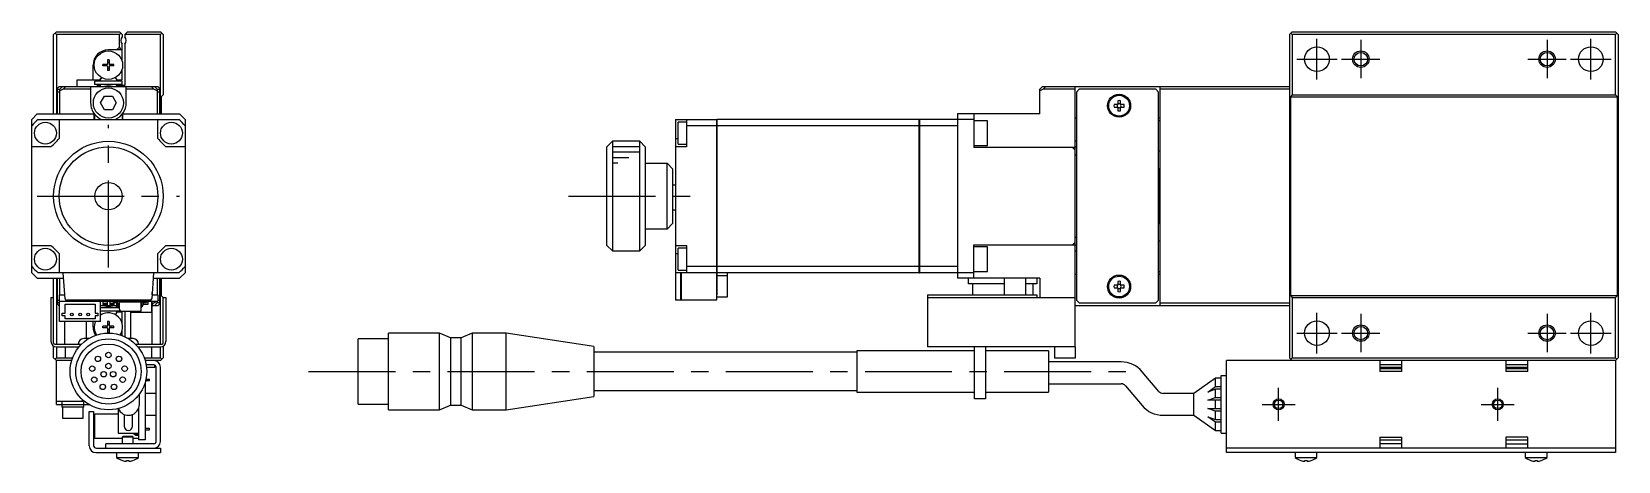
# Model space of a CAD drawing. Extents: x -1 to 608, y -8 to 204.
# Drawn here: x 318 to 607.6, y 68 to 146.4 of the extents above; entities that cross this region are included whole.
import ezdxf

# ---------------------------------------------------------------- set-up
doc = ezdxf.new("R2010")
doc.units = 0
doc.header["$LTSCALE"] = 0.5
doc.linetypes.add('CENTER', pattern=[50.8, 31.75, -6.35, 6.35, -6.35])
for name, color, linetype in [('MSM_CENTER', 1, 'CENTER'), ('MSM_CONTINUOUS', 7, 'CONTINUOUS'), ('MSM_NARROW', 5, 'CONTINUOUS')]:
    doc.layers.add(name, color=color, linetype=linetype)

msp = doc.modelspace()

# ---------------------------------------------------------------- linework, layer by layer
at = {"layer": 'MSM_CENTER'}
for p, q in [((552.619622, 137.687476), (552.619622, 145.087476)), ((560.619622, 144.887476), (560.619622, 137.887476)), ((594.619622, 144.887476), (594.619622, 137.887476)), ((602.619622, 137.687476), (602.619622, 145.087476)), ((548.919622, 141.387476), (556.319622, 141.387476)), ((557.119622, 141.387476), (564.119622, 141.387476)), ((591.119622, 141.387476), (598.119622, 141.387476)), ((598.919622, 141.387476), (606.319622, 141.387476)), ((332.000006, 103.387476), (332.000006, 129.387476)), ((319.000006, 116.387476), (345.000006, 116.387476)), ((416.000006, 116.387476), (441.000006, 116.387476)), ((552.619622, 87.687476), (552.619622, 95.087476)), ((560.619622, 94.887476), (560.619622, 87.887476)), ((594.619622, 94.887476), (594.619622, 87.887476)), ((602.619622, 87.687476), (602.619622, 95.087476)), ((548.919622, 91.387476), (556.319622, 91.387476)), ((557.119622, 91.387476), (564.119622, 91.387476)), ((591.119622, 91.387476), (598.119622, 91.387476)), ((598.919622, 91.387476), (606.319622, 91.387476)), ((368.515799, 84.387476), (517.874584, 84.387476)), ((545.619622, 75.387476), (545.619622, 81.387476)), ((585.619622, 75.387476), (585.619622, 81.387476)), ((542.619622, 78.387476), (548.619622, 78.387476)), ((582.619622, 78.387476), (588.619622, 78.387476))]:
    msp.add_line(p, q, dxfattribs=at)
at = {"layer": 'MSM_CONTINUOUS'}
for p, q in [((322.000005, 145.887476), (322.500005, 146.387476)), ((322.000005, 131.387476), (322.000005, 145.887476)), ((322.500005, 145.887476), (322.250005, 146.137476)), ((322.500005, 146.387476), (334.000005, 146.387476)), ((334.000005, 145.887476), (322.500005, 145.887476)), ((322.500005, 145.887476), (322.500005, 131.387476)), ((334.000005, 146.387476), (334.500005, 145.887476)), ((334.250005, 146.137476), (334.000005, 145.887476)), ((334.000005, 143.587476), (334.000005, 145.887476)), ((334.500005, 145.887476), (334.500005, 145.448914)), ((335.000005, 145.887476), (335.500005, 146.387476)), ((341.500005, 145.887476), (335.000005, 145.887476)), ((335.000005, 145.887476), (335.000005, 145.448914)), ((335.500005, 146.387476), (341.500005, 146.387476)), ((341.500005, 146.387476), (342.000005, 145.887476)), ((341.750005, 146.137476), (341.500005, 145.887476)), ((341.500005, 131.387476), (341.500005, 145.887476)), ((342.000005, 145.887476), (342.000005, 134.887476)), ((548.119622, 146.387476), (547.619622, 145.887476)), ((547.619622, 145.887476), (547.619622, 86.887476)), ((547.869622, 146.137476), (548.119622, 145.887476)), ((548.119622, 146.387476), (607.119622, 146.387476)), ((548.119622, 145.887476), (548.119622, 134.887476)), ((607.119622, 145.887476), (548.119622, 145.887476)), ((607.619622, 145.887476), (607.119622, 146.387476)), ((607.119622, 145.887476), (607.369622, 146.137476)), ((607.119622, 134.887476), (607.119622, 145.887476)), ((607.619622, 145.887476), (607.619622, 86.887476)), ((334.500005, 143.087476), (332.000005, 143.087476)), ((334.000005, 143.587476), (333.500005, 143.087476)), ((334.353559, 143.087476), (334.000005, 143.587476)), ((334.500005, 141.001619), (334.500005, 144.126038)), ((335.000005, 144.126038), (335.000005, 136.587476)), ((329.200005, 137.587476), (329.200005, 140.287476)), ((331.795005, 140.432476), (331.000005, 140.432476)), ((331.000005, 140.142476), (331.000005, 140.432476)), ((331.795005, 140.142476), (331.000005, 140.142476)), ((331.529999, 140.432476), (331.529999, 140.142476)), ((332.145005, 141.287476), (331.855005, 141.287476)), ((331.855005, 141.287476), (331.855005, 140.492476)), ((332.145005, 140.757482), (331.855005, 140.757482)), ((331.855005, 140.082476), (331.855005, 139.287476)), ((331.855005, 139.817469), (332.145005, 139.817469)), ((332.145005, 139.287476), (331.855005, 139.287476)), ((332.145005, 141.287476), (332.145005, 140.492476)), ((332.145005, 140.082476), (332.145005, 139.287476)), ((333.000005, 140.432476), (332.205005, 140.432476)), ((333.000005, 140.142476), (332.205005, 140.142476)), ((332.470012, 140.432476), (332.470012, 140.142476)), ((333.000005, 140.142476), (333.000005, 140.432476)), ((334.500005, 137.587476), (334.500005, 139.573333)), ((323.000005, 136.387476), (322.500005, 135.887476)), ((323.000005, 136.387476), (341.000005, 136.387476)), ((323.100004, 135.887476), (323.600004, 136.387476)), ((323.500005, 136.287477), (323.500005, 136.387476)), ((324.212377, 136.387476), (323.712377, 135.887476)), ((326.300005, 136.387476), (326.300005, 137.587476)), ((326.300005, 137.587476), (330.449934, 137.587476)), ((328.750005, 136.387476), (328.750005, 133.387476)), ((334.500005, 137.387476), (329.500005, 137.387476)), ((329.500005, 136.787476), (329.500005, 137.387476)), ((334.500005, 136.787476), (329.500005, 136.787476)), ((329.800005, 136.387476), (330.000005, 136.587476)), ((330.000005, 136.587476), (330.000005, 136.387476)), ((330.449934, 136.587476), (330.000005, 136.587476)), ((330.449934, 137.587476), (330.620946, 137.883676)), ((330.449934, 136.587476), (330.565404, 136.387476)), ((333.379065, 137.883676), (333.550076, 137.587476)), ((333.434606, 136.387476), (333.550076, 136.587476)), ((333.550076, 137.587476), (334.500005, 137.587476)), ((335.000005, 136.587476), (333.550076, 136.587476)), ((334.500005, 136.787476), (334.500005, 137.387476)), ((334.775005, 136.587476), (334.775005, 136.387476)), ((335.250005, 133.387476), (335.250005, 136.387476)), ((340.287634, 135.887476), (339.787634, 136.387476)), ((340.400006, 136.387476), (340.900006, 135.887476)), ((340.500005, 136.287477), (340.500005, 136.387476)), ((341.500005, 135.887476), (341.000005, 136.387476)), ((502.000006, 135.887476), (502.500006, 136.387476)), ((502.500006, 136.387476), (547.619622, 136.387476)), ((503.112379, 136.387476), (502.612379, 135.887476)), ((508.500006, 88.887476), (508.500006, 136.387476)), ((524.000006, 96.387476), (524.000006, 136.387476)), ((322.700005, 135.887476), (323.100004, 135.887476)), ((322.700005, 131.387476), (322.700005, 135.887476)), ((323.100004, 135.387476), (322.700005, 135.387476)), ((323.712377, 135.887476), (323.100004, 135.581289)), ((323.100004, 131.387476), (323.100004, 135.887476)), ((328.750005, 135.887476), (323.712377, 135.887476)), ((330.55663, 133.387476), (331.278318, 134.637476)), ((331.278318, 132.137476), (330.55663, 133.387476)), ((331.278318, 134.637476), (332.721693, 134.637476)), ((332.721693, 134.637476), (333.443381, 133.387476)), ((333.443381, 133.387476), (332.721693, 132.137476)), ((340.287634, 135.887476), (335.250005, 135.887476)), ((340.900006, 135.58129), (340.287634, 135.887476)), ((340.900006, 135.887476), (341.300005, 135.887476)), ((340.900006, 135.887476), (340.900006, 131.387476)), ((341.300005, 135.387476), (340.900006, 135.387476)), ((341.300005, 135.887476), (341.300005, 131.387476)), ((342.000005, 134.887476), (341.650005, 134.537476)), ((341.650005, 134.537476), (341.650005, 131.387476)), ((501.999991, 131.387476), (502.000006, 135.887476)), ((502.612379, 135.887476), (502.000005, 135.58129)), ((508.500006, 135.887476), (502.612379, 135.887476)), ((509.200006, 135.887476), (508.700006, 135.387476)), ((508.700006, 135.387476), (508.700006, 97.387476)), ((523.200006, 135.887476), (509.200006, 135.887476)), ((516.260006, 133.80666), (516.260006, 133.127476)), ((516.740006, 133.127476), (516.740006, 133.80666)), ((523.700006, 135.387476), (523.200006, 135.887476)), ((523.700006, 97.387476), (523.700006, 135.387476)), ((547.619622, 135.887476), (524.000006, 135.887476)), ((548.119622, 134.887476), (547.769622, 134.537476)), ((547.769622, 134.537476), (547.769622, 98.237476)), ((547.769622, 134.537476), (607.469622, 134.537476)), ((548.119622, 134.887476), (607.119622, 134.887476)), ((607.469622, 134.537476), (607.119622, 134.887476)), ((607.469622, 98.237476), (607.469622, 134.537476)), ((319.000006, 131.387476), (318.000006, 130.387476)), ((318.000006, 102.387476), (318.000006, 130.387476)), ((319.000006, 131.387476), (329.400006, 131.387476)), ((319.154774, 130.387476), (344.845239, 130.387476)), ((323.000006, 130.387476), (323.000006, 126.887476)), ((329.400006, 130.387476), (329.400006, 131.387476)), ((329.510528, 130.387476), (329.510528, 131.298216)), ((332.721693, 132.137476), (331.278318, 132.137476)), ((334.489484, 131.298219), (334.489484, 130.387476)), ((334.600006, 131.387476), (345.000006, 131.387476)), ((334.600006, 131.387476), (334.600006, 130.387476)), ((341.000006, 126.887476), (341.000006, 130.387476)), ((346.000006, 130.387476), (345.000006, 131.387476)), ((346.000006, 130.387476), (346.000006, 102.387476)), ((435.500006, 130.387476), (435.500006, 97.387476)), ((435.500006, 130.387476), (443.000006, 130.387476)), ((437.500006, 130.387476), (437.500006, 125.387476)), ((443.000006, 130.387476), (443.000006, 97.387476)), ((443.000006, 130.377476), (443.050006, 130.377476)), ((480.000006, 130.387476), (443.050006, 130.387476)), ((443.050006, 130.387476), (443.050006, 98.387476)), ((480.000006, 102.387476), (480.000006, 130.387476)), ((480.000006, 130.377476), (480.050006, 130.377476)), ((480.050006, 130.387476), (480.050006, 102.387476)), ((490.000006, 130.387476), (480.050006, 130.387476)), ((487.000006, 131.387476), (487.000006, 101.387476)), ((502.000004, 131.387476), (487.000006, 131.387476)), ((490.000006, 131.387476), (490.000006, 125.287476)), ((508.700006, 130.637476), (508.500006, 130.637476)), ((516.260006, 133.127476), (515.580822, 133.127476)), ((515.580822, 132.647476), (516.260006, 132.647476)), ((516.260006, 132.647476), (516.260006, 131.968291)), ((517.419191, 133.127476), (516.740006, 133.127476)), ((516.740006, 131.968291), (516.740006, 132.647476)), ((516.740006, 132.647476), (517.419191, 132.647476)), ((524.000006, 130.637476), (523.700006, 130.637476)), ((436.000006, 125.887476), (436.000006, 129.887476)), ((437.500006, 129.887476), (436.000006, 129.887476)), ((443.000006, 129.232708), (437.500006, 129.232708)), ((443.000006, 129.228815), (443.050006, 129.228815)), ((480.000006, 129.232708), (443.050006, 129.232708)), ((480.000006, 129.228815), (480.050006, 129.228815)), ((487.000006, 129.232708), (480.050006, 129.232708)), ((492.500006, 130.137476), (490.000006, 130.137476)), ((492.500006, 125.637476), (492.500006, 130.137476)), ((524.000006, 130.137476), (523.700006, 130.137476)), ((321.500006, 125.387476), (318.000006, 125.387476)), ((346.000006, 125.387476), (342.500006, 125.387476)), ((424.000006, 126.387476), (423.000006, 125.387476)), ((423.000006, 107.387476), (423.000006, 125.387476)), ((424.000006, 126.387476), (424.000006, 106.387476)), ((429.000006, 126.387476), (424.000006, 126.387476)), ((429.000006, 106.387476), (429.000006, 126.387476)), ((430.000006, 125.387476), (429.000006, 126.387476)), ((430.000006, 125.387476), (430.000006, 107.387476)), ((435.500006, 126.887476), (436.000006, 126.887476)), ((437.500006, 125.387476), (435.500006, 125.387476)), ((436.000006, 125.887476), (437.500006, 125.887476)), ((490.000006, 125.637476), (492.500006, 125.637476)), ((508.500006, 125.287476), (490.000006, 125.287476)), ((508.000006, 125.287476), (508.500006, 124.787476)), ((508.700006, 126.387476), (508.500006, 126.387476)), ((508.700006, 125.387476), (508.500006, 125.387476)), ((523.700006, 124.637476), (524.000006, 124.637476)), ((430.000006, 122.387476), (434.000006, 122.387476)), ((435.000006, 121.387476), (434.000006, 122.387476)), ((434.000006, 110.387476), (434.000006, 122.387476)), ((508.700006, 123.887476), (508.500006, 123.887476)), ((435.000006, 121.387476), (435.000006, 111.387476)), ((523.800006, 121.387476), (523.700006, 121.387476)), ((523.800006, 111.387476), (523.800006, 121.387476)), ((524.000006, 121.187476), (523.800006, 121.387476)), ((435.500006, 118.387476), (435.000006, 118.387476)), ((435.000006, 113.887476), (435.500006, 113.887476)), ((434.000006, 110.387476), (430.000006, 110.387476)), ((434.000006, 110.387476), (435.000006, 111.387476)), ((523.700006, 111.387476), (523.800006, 111.387476)), ((523.800006, 111.387476), (524.000006, 111.587476)), ((318.000006, 107.387476), (321.500006, 107.387476)), ((342.500006, 107.387476), (346.000006, 107.387476)), ((423.000006, 107.387476), (424.000006, 106.387476)), ((429.000006, 106.387476), (430.000006, 107.387476)), ((435.500006, 107.387476), (437.500006, 107.387476)), ((437.500006, 107.387476), (437.500006, 102.387476)), ((490.000006, 107.487476), (508.500006, 107.487476)), ((490.000006, 101.387476), (490.000006, 107.487476)), ((508.500006, 107.987476), (508.000006, 107.487476)), ((508.500006, 108.887476), (508.700006, 108.887476)), ((508.700006, 107.387476), (508.500006, 107.387476)), ((524.000006, 108.137476), (523.700006, 108.137476)), ((323.000006, 105.887476), (323.000006, 102.387476)), ((341.000006, 102.387476), (341.000006, 105.887476)), ((424.000006, 106.387476), (429.000006, 106.387476)), ((435.500006, 105.887476), (436.000006, 105.887476)), ((436.000006, 102.887476), (436.000006, 106.887476)), ((437.500006, 106.887476), (436.000006, 106.887476)), ((492.500006, 107.137476), (490.000006, 107.137476)), ((492.500006, 102.637476), (492.500006, 107.137476)), ((508.500006, 106.387476), (508.700006, 106.387476)), ((318.000006, 102.387476), (319.000006, 101.387476)), ((319.000006, 101.387476), (323.819933, 101.387476)), ((344.845239, 102.387476), (319.154774, 102.387476)), ((322.000006, 89.587476), (322.000006, 101.387476)), ((322.500005, 101.387476), (322.500005, 89.387476)), ((322.700005, 96.887476), (322.700005, 101.387476)), ((323.100004, 98.387476), (323.100004, 101.387476)), ((324.080125, 97.666549), (323.750006, 102.387476)), ((340.250006, 102.387476), (339.919887, 97.666549)), ((340.18008, 101.387476), (345.000006, 101.387476)), ((340.900006, 101.387476), (340.900006, 98.387476)), ((341.300005, 101.387476), (341.300005, 96.887476)), ((341.500005, 89.387476), (341.500005, 101.387476)), ((341.650005, 101.387476), (341.650005, 98.237476)), ((345.000006, 101.387476), (346.000006, 102.387476)), ((443.000006, 102.387476), (435.500006, 102.387476)), ((436.000006, 102.887476), (437.500006, 102.887476)), ((436.500006, 97.387476), (436.500006, 102.387476)), ((436.550006, 102.387476), (436.550006, 97.387476)), ((443.000006, 103.542243), (437.500006, 103.542243)), ((443.000006, 103.546136), (443.050006, 103.546136)), ((443.000006, 102.397476), (443.050006, 102.397476)), ((480.000006, 103.542243), (443.050006, 103.542243)), ((480.000006, 102.387476), (443.050006, 102.387476)), ((443.050006, 101.887476), (445.000006, 101.887476)), ((445.000006, 97.987476), (445.000006, 102.387476)), ((480.000006, 103.546136), (480.050006, 103.546136)), ((480.000006, 102.397476), (480.050006, 102.397476)), ((487.000006, 103.542243), (480.050006, 103.542243)), ((490.000006, 102.387476), (480.050006, 102.387476)), ((502.000004, 101.387476), (487.000006, 101.387476)), ((489.000006, 100.387476), (489.000006, 101.387476)), ((490.000006, 102.637476), (492.500006, 102.637476)), ((495.500006, 101.387476), (495.500006, 98.387476)), ((499.500006, 98.387476), (499.500006, 101.387476)), ((501.500006, 101.387476), (501.500006, 100.387476)), ((502.000004, 101.387476), (502.000004, 97.887476)), ((508.500006, 102.137476), (508.700006, 102.137476)), ((523.700006, 102.637476), (524.000006, 102.637476)), ((523.700006, 102.137476), (524.000006, 102.137476)), ((324.000004, 98.812338), (324.000004, 98.387476)), ((340.000004, 98.387476), (340.000004, 98.812281)), ((495.500006, 100.387476), (489.000006, 100.387476)), ((489.750006, 100.387476), (489.750006, 98.387476)), ((501.500006, 100.387476), (499.500006, 100.387476)), ((500.750006, 100.387476), (500.750006, 98.387476)), ((516.260006, 100.127476), (515.580822, 100.127476)), ((515.580822, 99.647476), (516.260006, 99.647476)), ((516.260006, 100.80666), (516.260006, 100.127476)), ((516.260006, 99.647476), (516.260006, 98.968291)), ((516.740006, 100.127476), (516.740006, 100.80666)), ((517.419191, 100.127476), (516.740006, 100.127476)), ((516.740006, 98.968291), (516.740006, 99.647476)), ((516.740006, 99.647476), (517.419191, 99.647476)), ((321.500006, 97.887476), (321.500006, 89.887476)), ((321.500006, 97.887476), (322.000006, 97.887476)), ((322.500005, 96.887476), (323.000005, 96.387476)), ((322.700005, 97.387476), (323.000004, 97.387476)), ((323.075004, 96.887476), (322.700005, 96.887476)), ((323.000004, 98.387476), (323.000004, 97.187476)), ((323.000004, 98.387476), (324.029714, 98.387476)), ((323.000004, 97.187476), (341.000004, 97.187476)), ((323.000005, 96.387476), (323.075004, 96.387476)), ((323.075004, 93.487476), (323.075004, 97.187476)), ((324.075004, 96.687476), (329.575004, 96.687476)), ((324.075004, 95.037476), (324.075004, 96.687476)), ((339.620618, 97.387476), (324.379395, 97.387476)), ((329.575004, 96.687476), (329.575004, 95.037476)), ((330.575004, 93.487476), (330.575004, 97.187476)), ((333.593673, 96.387476), (330.575004, 96.387476)), ((334.002504, 95.987476), (330.575004, 95.987476)), ((331.000004, 97.187476), (331.000004, 96.387476)), ((331.750004, 96.762476), (331.000004, 96.762476)), ((331.750004, 96.637476), (331.000004, 96.637476)), ((331.750004, 97.187476), (331.750004, 96.387476)), ((332.250004, 97.187476), (332.250004, 96.387476)), ((333.000004, 96.762476), (332.250004, 96.762476)), ((333.000004, 96.637476), (332.250004, 96.637476)), ((332.952504, 96.957476), (332.952504, 97.187476)), ((332.952504, 96.957476), (333.462504, 96.957476)), ((333.000004, 96.957476), (333.000004, 96.387476)), ((333.202504, 96.957476), (333.202504, 97.187476)), ((333.2689, 96.957476), (333.2689, 97.187476)), ((333.550076, 96.187476), (333.434606, 96.387476)), ((333.500004, 97.187476), (333.500004, 97.185338)), ((333.500004, 96.950178), (333.500004, 96.387476)), ((333.562504, 96.762476), (333.500004, 96.762476)), ((333.562504, 96.637476), (333.500004, 96.637476)), ((333.550076, 96.187476), (334.002504, 96.187476)), ((333.562504, 96.857476), (333.562504, 96.527476)), ((333.792504, 96.527476), (333.792504, 96.857476)), ((334.002504, 96.762476), (333.792504, 96.762476)), ((334.002504, 96.637476), (333.792504, 96.637476)), ((333.892504, 96.427476), (334.002504, 96.427476)), ((333.892504, 96.197476), (334.002504, 96.197476)), ((334.002504, 95.728897), (334.002504, 96.987476)), ((334.353215, 95.336765), (334.031794, 95.658186)), ((334.102504, 97.087476), (337.802504, 97.087476)), ((334.687504, 97.187476), (334.687504, 97.087476)), ((335.250007, 97.187476), (335.250007, 97.087476)), ((336.100004, 97.187476), (336.100004, 97.087476)), ((336.222504, 97.187476), (336.222504, 97.087476)), ((337.902504, 96.987476), (337.902504, 95.407476)), ((338.112504, 96.637476), (337.902504, 96.637476)), ((337.902504, 96.427476), (338.012504, 96.427476)), ((337.902504, 96.197476), (338.012504, 96.197476)), ((338.112504, 96.527476), (338.112504, 96.857476)), ((338.222504, 97.187476), (338.222504, 97.103443)), ((338.342504, 96.857476), (338.342504, 96.527476)), ((339.175004, 96.637476), (338.342504, 96.637476)), ((338.442504, 96.957476), (338.952504, 96.957476)), ((338.636109, 97.187476), (338.636109, 96.957476)), ((338.702504, 97.187476), (338.702504, 96.957476)), ((338.952504, 97.187476), (338.952504, 96.957476)), ((339.175004, 97.187476), (339.175004, 96.637476)), ((339.900004, 95.187476), (339.900004, 97.187476)), ((339.900004, 96.887476), (340.287634, 96.887476)), ((339.900004, 96.499846), (340.287634, 96.887476)), ((341.000005, 96.387476), (339.900004, 96.387476)), ((339.970299, 98.387476), (341.000004, 98.387476)), ((340.000006, 89.387476), (340.000006, 96.387476)), ((340.287634, 96.887476), (340.887634, 97.187476)), ((340.900006, 96.887476), (340.400006, 96.387476)), ((340.500005, 96.387476), (340.500005, 96.487475)), ((340.900006, 97.187476), (340.900006, 96.887476)), ((341.300005, 96.887476), (340.900006, 96.887476)), ((341.000004, 98.387476), (341.000004, 97.187476)), ((341.000004, 97.387476), (341.300005, 97.387476)), ((341.000005, 96.387476), (341.500005, 96.887476)), ((341.650005, 98.237476), (342.000005, 97.887476)), ((342.000006, 97.887476), (342.500006, 97.887476)), ((342.000006, 89.587476), (342.000006, 97.887476)), ((342.500006, 97.887476), (342.500006, 89.887476)), ((436.500006, 97.387476), (435.500006, 97.387476)), ((436.500006, 97.437476), (436.550006, 97.437476)), ((443.000006, 97.387476), (436.550006, 97.387476)), ((443.050006, 98.387476), (443.000006, 98.387476)), ((443.000006, 97.987476), (445.000006, 97.987476)), ((481.500006, 98.387476), (501.500006, 98.387476)), ((481.500006, 98.387476), (481.500006, 88.887476)), ((481.500006, 97.887476), (508.500006, 97.887476)), ((501.500006, 98.387476), (501.500006, 97.887476)), ((547.619622, 96.387476), (508.500006, 96.387476)), ((508.700006, 97.387476), (509.200006, 96.887476)), ((509.200006, 96.887476), (523.200006, 96.887476)), ((523.200006, 96.887476), (523.700006, 97.387476)), ((524.000006, 96.887476), (547.619622, 96.887476)), ((547.769622, 98.237476), (548.119622, 97.887476)), ((547.769622, 98.237476), (607.469622, 98.237476)), ((548.119622, 97.887476), (548.119622, 86.887476)), ((548.119622, 97.887476), (607.119622, 97.887476)), ((607.119622, 97.887476), (607.469622, 98.237476)), ((607.119622, 86.887476), (607.119622, 97.887476)), ((330.575004, 93.487476), (323.075004, 93.487476)), ((323.575004, 94.537476), (323.575004, 95.037476)), ((323.575004, 95.037476), (324.075004, 95.037476)), ((324.075004, 94.537476), (323.575004, 94.537476)), ((324.000006, 93.487476), (324.000006, 89.387476)), ((324.075004, 93.987476), (324.075004, 94.537476)), ((329.575004, 93.987476), (324.075004, 93.987476)), ((328.000006, 90.387476), (328.000006, 93.487476)), ((329.200005, 92.487476), (329.200005, 93.487476)), ((329.575004, 95.037476), (330.075004, 95.037476)), ((329.575004, 94.537476), (329.575004, 93.987476)), ((330.075004, 94.537476), (329.575004, 94.537476)), ((330.075004, 95.037476), (330.075004, 94.537476)), ((334.302504, 95.387476), (330.575004, 95.387476)), ((330.620946, 94.891275), (330.575004, 94.970848)), ((332.145005, 93.487476), (331.855005, 93.487476)), ((331.855005, 93.487476), (331.855005, 92.692476)), ((332.145005, 92.957482), (331.855005, 92.957482)), ((332.145005, 93.487476), (332.145005, 92.692476)), ((333.550076, 95.187476), (333.379065, 94.891275)), ((334.500005, 95.187476), (333.550076, 95.187476)), ((337.802504, 95.307476), (334.423926, 95.307476)), ((334.500005, 93.201619), (334.500005, 95.187476)), ((335.000005, 95.307476), (335.000005, 90.712032)), ((336.000006, 95.307476), (336.000006, 90.387476)), ((336.100004, 95.307476), (336.100004, 95.187476)), ((336.100004, 95.187476), (339.900004, 95.187476)), ((328.394455, 90.387476), (327.500006, 90.387476)), ((331.795005, 92.632476), (331.000005, 92.632476)), ((331.000005, 92.342476), (331.000005, 92.632476)), ((331.795005, 92.342476), (331.000005, 92.342476)), ((331.529999, 92.632476), (331.529999, 92.342476)), ((331.855005, 92.282476), (331.855005, 91.487476)), ((331.855005, 92.017469), (332.145005, 92.017469)), ((332.145005, 91.487476), (331.855005, 91.487476)), ((332.145005, 92.282476), (332.145005, 91.487476)), ((333.000005, 92.632476), (332.205005, 92.632476)), ((333.000005, 92.342476), (332.205005, 92.342476)), ((332.470012, 92.632476), (332.470012, 92.342476)), ((333.000005, 92.342476), (333.000005, 92.632476)), ((334.500005, 90.925825), (334.500005, 91.773333)), ((336.500006, 90.387476), (335.605558, 90.387476)), ((383.119622, 90.337476), (377.619622, 90.337476)), ((377.619622, 78.437476), (377.619622, 90.337476)), ((392.419622, 91.387476), (383.119622, 91.387476)), ((383.119622, 77.387476), (383.119622, 91.387476)), ((394.419622, 90.537476), (392.419622, 91.387476)), ((392.419622, 77.387476), (392.419622, 91.387476)), ((396.419622, 90.537476), (394.419622, 90.537476)), ((394.419622, 90.537476), (394.419622, 78.237476)), ((398.419622, 91.387476), (396.419622, 90.537476)), ((396.419622, 78.237476), (396.419622, 90.537476)), ((404.619622, 91.387476), (398.419622, 91.387476)), ((398.419622, 91.387476), (398.419622, 77.387476)), ((420.619622, 88.957476), (404.619622, 91.387476)), ((404.619622, 77.387476), (404.619622, 91.387476)), ((322.000005, 86.887476), (322.000005, 89.021451)), ((322.500005, 86.387476), (322.000005, 86.887476)), ((322.200006, 89.387476), (327.101027, 89.387476)), ((322.250005, 86.637476), (322.500005, 86.887476)), ((322.500005, 88.887476), (322.500005, 86.887476)), ((322.500005, 86.887476), (325.461658, 86.887476)), ((322.500006, 88.887476), (326.638104, 88.887476)), ((324.100006, 88.887476), (324.100006, 86.887476)), ((326.500006, 88.887476), (326.500006, 88.717603)), ((336.898986, 89.387476), (341.800006, 89.387476)), ((337.361909, 88.887476), (341.500006, 88.887476)), ((337.500006, 88.717603), (337.500006, 88.887476)), ((338.538355, 86.887476), (341.500005, 86.887476)), ((339.900006, 86.887476), (339.900006, 88.887476)), ((341.500005, 86.887476), (341.500005, 88.887476)), ((341.500005, 86.887476), (341.750005, 86.637476)), ((342.000005, 86.887476), (341.500005, 86.387476)), ((342.000005, 89.02145), (342.000005, 86.887476)), ((420.619622, 88.957476), (420.619622, 79.817476)), ((468.619622, 87.887476), (420.619622, 87.887476)), ((468.619622, 88.137476), (468.619622, 80.637476)), ((490.119622, 88.137476), (468.619622, 88.137476)), ((508.500006, 88.887476), (481.500006, 88.887476)), ((490.119622, 79.387476), (490.119622, 88.887476)), ((492.119622, 88.887476), (492.119622, 79.387476)), ((503.619622, 88.137476), (492.119622, 88.137476)), ((503.619622, 88.137476), (503.619622, 80.637476)), ((504.719622, 88.887476), (504.719622, 86.887476)), ((504.719622, 86.887476), (508.519622, 86.887476)), ((508.519622, 86.887476), (508.519622, 88.887476)), ((547.619622, 86.887476), (548.119622, 86.387476)), ((548.119622, 86.887476), (547.869622, 86.637476)), ((548.119622, 86.887476), (607.119622, 86.887476)), ((607.369622, 86.637476), (607.119622, 86.887476)), ((607.119622, 86.387476), (607.619622, 86.887476)), ((325.291802, 86.387476), (322.500005, 86.387476)), ((322.500005, 78.387476), (322.500005, 86.387476)), ((341.500005, 86.387476), (338.70821, 86.387476)), ((340.300005, 85.587476), (338.896382, 85.587476)), ((340.500005, 85.087476), (338.964918, 85.087476)), ((340.500005, 85.087476), (340.500005, 85.533886)), ((340.700005, 71.587476), (340.700005, 85.187476)), ((341.500005, 71.587476), (341.500005, 85.187476)), ((516.899792, 86.132809), (503.619622, 86.132809)), ((523.752501, 80.744688), (520.730014, 84.346747)), ((607.119622, 86.387476), (536.119622, 86.387476)), ((536.119622, 69.587476), (536.119622, 86.387476)), ((564.119622, 86.387476), (564.119622, 84.387476)), ((568.119622, 85.587476), (564.119622, 85.587476)), ((568.119622, 85.087476), (564.119622, 85.087476)), ((568.119622, 84.887476), (564.119622, 84.887476)), ((568.119622, 84.387476), (564.119622, 84.387476)), ((568.119622, 84.387476), (568.119622, 86.387476)), ((587.119622, 86.387476), (587.119622, 84.387476)), ((591.119622, 85.587476), (587.119622, 85.587476)), ((591.119622, 85.087476), (587.119622, 85.087476)), ((591.119622, 84.887476), (587.119622, 84.887476)), ((591.119622, 84.387476), (587.119622, 84.387476)), ((591.119622, 84.387476), (591.119622, 86.387476)), ((607.119622, 86.387476), (607.119622, 69.587476)), ((338.700005, 82.360159), (338.700005, 71.887476)), ((338.808778, 82.762476), (339.500005, 82.762476)), ((338.863633, 83.012476), (339.500005, 83.012476)), ((339.500005, 82.762476), (339.500005, 83.012476)), ((503.619622, 82.132809), (516.899792, 82.132809)), ((517.665837, 81.775597), (520.688323, 78.173538)), ((534.119622, 83.137476), (530.119622, 80.387476)), ((532.665077, 80.637476), (534.119622, 81.637476)), ((534.119622, 81.137476), (532.665077, 80.637476)), ((535.119622, 83.137476), (534.119622, 83.137476)), ((534.119622, 81.637476), (534.119622, 83.137476)), ((534.119622, 81.637476), (535.119622, 81.637476)), ((535.119622, 81.137476), (534.119622, 81.137476)), ((534.119622, 79.637476), (534.119622, 81.137476)), ((535.119622, 73.137476), (535.119622, 83.637476)), ((535.119622, 83.637476), (536.119622, 83.637476)), ((327.669879, 78.887476), (322.500005, 78.887476)), ((322.500005, 78.387474), (328.394458, 78.387474)), ((323.500005, 78.887476), (323.500005, 77.887476)), ((327.306576, 79.194046), (327.000005, 78.887476)), ((327.500005, 77.887476), (327.500005, 79.025574)), ((337.650005, 78.387476), (337.650005, 80.254981)), ((340.700005, 80.387476), (338.700005, 80.387476)), ((377.619622, 78.437476), (383.119622, 78.437476)), ((392.419622, 77.387476), (394.419622, 78.237476)), ((394.419622, 78.237476), (396.419622, 78.237476)), ((396.419622, 78.237476), (398.419622, 77.387476)), ((404.619622, 77.387476), (420.619622, 79.817476)), ((420.619622, 80.887476), (468.619622, 80.887476)), ((468.619622, 80.637476), (490.119622, 80.637476)), ((492.119622, 79.387476), (490.119622, 79.387476)), ((492.119622, 80.637476), (503.619622, 80.637476)), ((530.119622, 80.387476), (524.518545, 80.387476)), ((530.119622, 76.387476), (530.119622, 80.387476)), ((532.665077, 79.137476), (534.119622, 79.637476)), ((535.119622, 79.137476), (532.665077, 79.137476)), ((534.119622, 79.637476), (535.119622, 79.637476)), ((534.119622, 77.637476), (534.119622, 79.137476)), ((327.500005, 77.887476), (323.500005, 77.887476)), ((323.600005, 77.887476), (323.600005, 75.887476)), ((323.600005, 75.887476), (327.400005, 75.887476)), ((327.400005, 75.887476), (327.400005, 77.887476)), ((328.500005, 77.087476), (329.300005, 77.087476)), ((328.500005, 70.787476), (328.500005, 77.087476)), ((329.300005, 77.087476), (329.300005, 70.887476)), ((329.500005, 72.137476), (329.500005, 76.637476)), ((329.500005, 76.637476), (333.800005, 76.637476)), ((333.800005, 77.622862), (333.800005, 73.137476)), ((334.900005, 76.533426), (334.900005, 74.387476)), ((336.400005, 74.387476), (336.400005, 76.533426)), ((337.500005, 77.627542), (337.500005, 71.887476)), ((338.700005, 76.387476), (340.700005, 76.387476)), ((383.119622, 77.387476), (392.419622, 77.387476)), ((398.419622, 77.387476), (404.619622, 77.387476)), ((524.518545, 76.387476), (530.119622, 76.387476)), ((530.119622, 76.387476), (534.119622, 73.637476)), ((534.119622, 77.137476), (532.665077, 77.637476)), ((532.665077, 77.637476), (535.119622, 77.637476)), ((532.665077, 76.137476), (534.119622, 75.637476)), ((534.119622, 75.137476), (532.665077, 76.137476)), ((535.119622, 77.137476), (534.119622, 77.137476)), ((534.119622, 75.637476), (534.119622, 77.137476)), ((534.119622, 75.637476), (535.119622, 75.637476)), ((333.800005, 73.137476), (337.500005, 73.137476)), ((334.700005, 72.587476), (334.500005, 72.387476)), ((334.700005, 72.587476), (336.300005, 72.587476)), ((336.500005, 72.387476), (336.300005, 72.587476)), ((336.700005, 72.907476), (336.700005, 73.137476)), ((337.500005, 72.907476), (336.700005, 72.907476)), ((336.950005, 72.682476), (336.950005, 72.907476)), ((337.500005, 72.682476), (336.950005, 72.682476)), ((338.700005, 74.012476), (339.500005, 74.012476)), ((338.700005, 73.762476), (339.500005, 73.762476)), ((339.500005, 73.762476), (339.500005, 74.012476)), ((535.119622, 75.137476), (534.119622, 75.137476)), ((534.119622, 73.637476), (534.119622, 75.137476)), ((534.119622, 73.637476), (535.119622, 73.637476)), ((535.119622, 73.137476), (536.119622, 73.137476)), ((334.500005, 72.137476), (329.500005, 72.137476)), ((329.700005, 69.587476), (341.500005, 69.587476)), ((329.800005, 70.387476), (341.500005, 70.387476)), ((331.500005, 70.387476), (331.500005, 71.187476)), ((340.300005, 71.187476), (331.500005, 71.187476)), ((333.500005, 69.587476), (333.500005, 68.689477)), ((336.500005, 72.387476), (334.500005, 72.387476)), ((334.500005, 72.387476), (334.500005, 71.187495)), ((336.500005, 71.187495), (336.500005, 72.387476)), ((337.500005, 72.137476), (336.500005, 72.137476)), ((338.700005, 71.887476), (337.500005, 71.887476)), ((337.500005, 68.689477), (337.500005, 69.587476)), ((341.500005, 70.387476), (341.500005, 69.587476)), ((607.119622, 70.387476), (536.119622, 70.387476)), ((607.119622, 69.587476), (536.119622, 69.587476)), ((548.619622, 69.587476), (548.619622, 68.689477)), ((552.619622, 68.689477), (552.619622, 69.587476)), ((564.119622, 72.387476), (568.119622, 72.387476)), ((564.119622, 72.387476), (564.119622, 70.387476)), ((564.119622, 71.887476), (568.119622, 71.887476)), ((568.119622, 71.187476), (564.119622, 71.187476)), ((568.119622, 70.387476), (568.119622, 72.387476)), ((591.119622, 72.387476), (587.119622, 72.387476)), ((587.119622, 72.387476), (587.119622, 70.387476)), ((587.119622, 71.887476), (591.119622, 71.887476)), ((587.119622, 71.187476), (591.119622, 71.187476)), ((590.619622, 69.587476), (590.619622, 68.689477)), ((591.119622, 70.387476), (591.119622, 72.387476)), ((594.619622, 68.689477), (594.619622, 69.587476)), ((333.500005, 68.689477), (337.500005, 68.689477)), ((334.550005, 68.131743), (334.571297, 68.131743)), ((335.300005, 68.131743), (335.700005, 68.131743)), ((335.300005, 68), (335.300005, 68.131743)), ((335.700005, 68.131743), (335.700005, 68)), ((336.428714, 68.131743), (336.450005, 68.131743)), ((548.619622, 68.689477), (552.619622, 68.689477)), ((549.669622, 68.131743), (549.690913, 68.131743)), ((550.419622, 68.131743), (550.819622, 68.131743)), ((550.419622, 68), (550.419622, 68.131743)), ((550.819622, 68.131743), (550.819622, 68)), ((551.548331, 68.131743), (551.569622, 68.131743)), ((590.619622, 68.689477), (594.619622, 68.689477)), ((591.669622, 68.131743), (591.690913, 68.131743)), ((592.419622, 68.131743), (592.819622, 68.131743)), ((592.419622, 68), (592.419622, 68.131743)), ((592.819622, 68.131743), (592.819622, 68)), ((593.548331, 68.131743), (593.569622, 68.131743))]:
    msp.add_line(p, q, dxfattribs=at)
for centre, radius in [((332.000005, 140.287476), 2.6), ((552.619622, 141.387476), 2.25), ((560.619622, 141.387476), 1.2295), ((594.619622, 141.387476), 1.2295), ((602.619622, 141.387476), 2.25), ((332.000005, 133.387476), 2.75), ((516.500006, 132.887476), 2.1), ((516.500006, 132.887476), 1.9), ((320.500006, 127.887476), 2), ((343.500006, 127.887476), 2), ((332.000006, 116.387476), 10), ((332.000006, 116.387476), 9), ((332.000006, 116.387476), 2.5), ((320.500006, 104.887476), 2), ((343.500006, 104.887476), 2), ((516.500006, 99.887476), 2.1), ((516.500006, 99.887476), 1.9), ((325.325004, 94.787476), 0.25), ((326.825004, 94.787476), 0.25), ((328.325004, 94.787476), 0.25), ((552.619622, 91.387476), 2.25), ((602.619622, 91.387476), 2.25), ((332.000006, 84.387476), 7), ((332.000006, 84.387476), 5.95), ((560.619622, 91.387476), 1.2295), ((594.619622, 91.387476), 1.2295), ((332.000006, 84.387476), 5), ((330.071644, 86.685609), 0.5), ((332.000006, 87.387476), 0.5), ((333.928369, 86.685609), 0.5), ((329.045583, 84.90842), 0.5), ((331.133981, 83.887476), 0.5), ((332.000006, 85.387476), 0.5), ((332.866032, 83.887476), 0.5), ((334.95443, 84.90842), 0.5), ((329.40193, 82.887476), 0.5), ((330.973946, 81.568398), 0.5), ((333.026067, 81.568398), 0.5), ((334.598083, 82.887476), 0.5), ((545.619622, 78.387476), 0.7835), ((585.619622, 78.387476), 0.7835)]:
    msp.add_circle(centre, radius, dxfattribs=at)
for centre, radius, start, end in [((335.250005, 144.787476), 1, 138.590378, 221.409622), ((334.250005, 144.787476), 1, 318.590378, 41.409622), ((332.000005, 140.287476), 2.8, 90, 180), ((331.795005, 140.492476), 0.06, 270, 0), ((331.795005, 140.082476), 0.06, 0, 90), ((332.205005, 140.492476), 0.06, 180, 270), ((332.205005, 140.082476), 0.06, 90, 180), ((332.000005, 137.087475), 1.5875, 143.802745, 169.10691), ((332.000005, 137.087475), 1.5875, 190.893016, 206.164144), ((332.115005, 136.972476), 1.75, 142.994029, 148.621726), ((332.000005, 133.887476), 2.6, 74.057631, 105.942369), ((332.000005, 137.087475), 1.5875, 10.89309, 36.197255), ((331.885005, 136.972476), 1.75, 31.378274, 37.005971), ((332.000005, 137.087475), 1.5875, 333.835856, 349.106984), ((332.000005, 133.387476), 3.25, 180, 220.004596), ((332.000005, 133.387476), 3.25, 292.604225, 0), ((516.500006, 132.887476), 0.95, 75.36671, 104.63329), ((516.500006, 132.887476), 0.364721, 48.849633, 131.150367), ((332.000006, 116.387476), 19, 132.536898, 137.463102), ((332.000065, 133.387557), 3.250098, 220.005015, 247.387126), ((332.000006, 116.387476), 19, 42.536898, 47.463102), ((516.500006, 132.887476), 0.95, 165.36671, 194.63329), ((516.500006, 132.887476), 0.364721, 138.849633, 221.150367), ((516.500006, 132.887476), 0.364721, 228.849633, 311.150367), ((516.500006, 132.887476), 0.95, 255.36671, 284.63329), ((516.500006, 132.887476), 0.364721, 318.849633, 41.150367), ((516.500006, 132.887476), 0.95, 345.36671, 14.63329), ((308.835928, 139.551554), 19, 311.799844, 318.200156), ((355.164085, 139.551554), 19, 221.799844, 228.200156), ((308.835928, 93.223397), 19, 41.799844, 48.200156), ((355.164085, 93.223397), 19, 131.799844, 138.200156), ((332.000006, 116.387476), 19, 222.536898, 227.463102), ((332.000006, 116.387476), 19, 312.536898, 317.463102), ((516.500006, 99.887476), 0.95, 165.36671, 194.63329), ((516.500006, 99.887476), 0.364721, 138.849633, 221.150367), ((516.500006, 99.887476), 0.95, 75.36671, 104.63329), ((516.500006, 99.887476), 0.364721, 48.849633, 131.150367), ((516.500006, 99.887476), 0.364721, 228.849633, 311.150367), ((516.500006, 99.887476), 0.95, 255.36671, 284.63329), ((516.500006, 99.887476), 0.364721, 318.849633, 41.150367), ((516.500006, 99.887476), 0.95, 345.36671, 14.63329), ((324.379395, 97.687476), 0.3, 184, 270), ((332.000005, 98.887476), 2.6, 254.057631, 285.942369), ((332.000005, 95.687475), 1.5875, 10.89309, 26.164224), ((333.462504, 96.857476), 0.33, 0, 90), ((333.462504, 96.857476), 0.1, 0, 90), ((333.892504, 96.527476), 0.33, 180, 270), ((333.892504, 96.527476), 0.1, 180, 270), ((334.102504, 96.987476), 0.1, 90, 180), ((334.102504, 95.728897), 0.1, 180, 225), ((337.802504, 96.987476), 0.1, 0, 90), ((338.012504, 96.527476), 0.1, 270, 0), ((338.012504, 96.527476), 0.33, 270, 0), ((338.442504, 96.857476), 0.33, 90, 180), ((338.442504, 96.857476), 0.1, 90, 180), ((339.620618, 97.687476), 0.3, 270, 356), ((332.000005, 92.487476), 2.6, 157.380135, 213.69993), ((332.000005, 92.487476), 2.6, 326.300084, 123.235208), ((332.000005, 95.687475), 1.5875, 206.150636, 216.197192), ((332.115005, 95.802476), 1.75, 211.378274, 217.005971), ((331.795005, 92.692476), 0.06, 270, 0), ((332.205005, 92.692476), 0.06, 180, 270), ((332.000005, 95.687475), 1.5875, 323.802808, 349.106984), ((331.885005, 95.802476), 1.75, 322.994029, 328.621726), ((334.423926, 95.407476), 0.1, 225, 270), ((337.802504, 95.407476), 0.1, 270, 0), ((322.500006, 89.887476), 1, 180, 270), ((327.500006, 89.387476), 1, 90, 180), ((332.000005, 92.487476), 2.8, 180, 212.617037), ((331.795005, 92.282476), 0.06, 0, 90), ((332.205005, 92.282476), 0.06, 90, 180), ((336.500006, 89.387476), 1, 0, 90), ((341.500006, 89.887476), 1, 270, 0), ((322.200006, 89.587476), 0.2, 180, 270), ((341.800006, 89.587476), 0.2, 270, 0), ((340.300005, 85.187476), 1.2, 0, 90), ((340.300005, 85.187476), 0.4, 0, 90), ((516.899792, 81.132809), 5, 40, 90), ((516.899792, 81.132809), 1, 40, 90), ((327.500006, 80.387476), 1, 208.998818, 233.130031), ((335.650005, 78.387476), 2, 202.462315, 0), ((336.500006, 80.387476), 1, 305.731739, 331.001182), ((524.518545, 81.387476), 1, 220, 270), ((524.518545, 81.387476), 5, 220, 270), ((335.650005, 74.387476), 0.75, 180, 0), ((329.700005, 70.787476), 1.2, 180, 270), ((329.800005, 70.887476), 0.5, 180, 270), ((340.300005, 71.587476), 1.2, 270, 0), ((340.300005, 71.587476), 0.4, 270, 0), ((335.500005, 71.187476), 3.2, 231.317813, 252.729995), ((335.500005, 71.187476), 3.193744, 253.094742, 266.40965), ((335.500005, 71.187476), 3.193744, 273.59035, 286.905258), ((335.500005, 71.187476), 3.2, 287.270005, 308.682187), ((550.619622, 71.187476), 3.2, 231.317813, 252.729995), ((550.619622, 71.187476), 3.193744, 253.094742, 266.40965), ((550.619622, 71.187476), 3.193744, 273.59035, 286.905258), ((550.619622, 71.187476), 3.2, 287.270005, 308.682187), ((592.619622, 71.187476), 3.2, 231.317813, 252.729995), ((592.619622, 71.187476), 3.193744, 253.094742, 266.40965), ((592.619622, 71.187476), 3.193744, 273.59035, 286.905258), ((592.619622, 71.187476), 3.2, 287.270005, 308.682187)]:
    msp.add_arc(centre, radius, start, end, dxfattribs=at)
at = {"layer": 'MSM_NARROW'}
for p, q in [((429.000006, 125.387476), (424.000006, 125.387476)), ((429.000006, 124.387476), (424.000006, 124.387476)), ((427.000006, 123.387476), (424.000006, 123.387476)), ((425.000006, 122.387476), (424.000006, 122.387476))]:
    msp.add_line(p, q, dxfattribs=at)
for centre, radius in [((560.619622, 141.387476), 1.5), ((594.619622, 141.387476), 1.5), ((560.619622, 91.387476), 1.5), ((594.619622, 91.387476), 1.5), ((545.619622, 78.387476), 1), ((585.619622, 78.387476), 1)]:
    msp.add_circle(centre, radius, dxfattribs=at)

doc.saveas('drawing.dxf')
